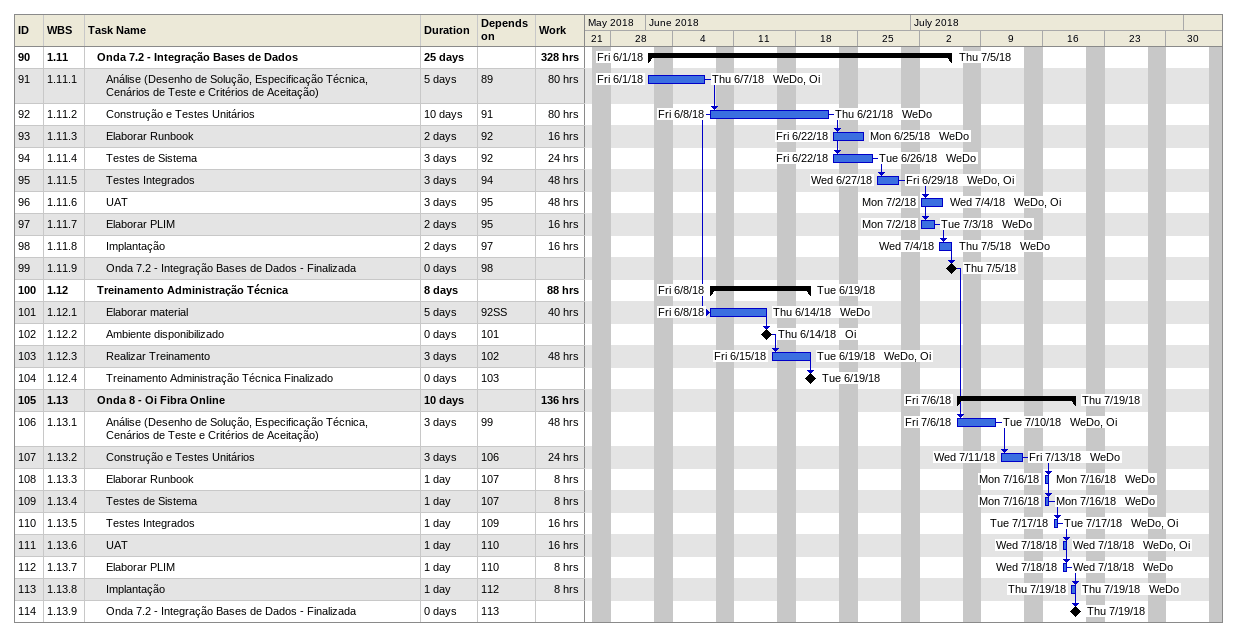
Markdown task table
| ID | WBS | Task | Duration | Start | Finish | Predecessors | Resources | Work (h) |
|---|---|---|---|---|---|---|---|---|
| 90 | 1.11 | **Onda 7.2 - Integração Bases de Dados** | 25d | 2018-06-01 | 2018-07-05 |  |  | 328 |
| 91 | 1.11.1 | Análise (Desenho de Solução, Especificação Técnica, Cenários de Teste e Critérios de Aceitação) | 5d | 2018-06-01 | 2018-06-07 | 89 | WeDo, Oi | 80 |
| 92 | 1.11.2 | Construção e Testes Unitários | 10d | 2018-06-08 | 2018-06-21 | 91 | WeDo | 80 |
| 93 | 1.11.3 | Elaborar Runbook | 2d | 2018-06-22 | 2018-06-25 | 92 | WeDo | 16 |
| 94 | 1.11.4 | Testes de Sistema | 3d | 2018-06-22 | 2018-06-26 | 92 | WeDo | 24 |
| 95 | 1.11.5 | Testes Integrados | 3d | 2018-06-27 | 2018-06-29 | 94 | WeDo, Oi | 48 |
| 96 | 1.11.6 | UAT | 3d | 2018-07-02 | 2018-07-04 | 95 | WeDo, Oi | 48 |
| 97 | 1.11.7 | Elaborar PLIM | 2d | 2018-07-02 | 2018-07-03 | 95 | WeDo | 16 |
| 98 | 1.11.8 | Implantação | 2d | 2018-07-04 | 2018-07-05 | 97 | WeDo | 16 |
| 99 | 1.11.9 | Onda 7.2 - Integração Bases de Dados - Finalizada | 0d | 2018-07-05 | 2018-07-05 | 98 |  |  |
| 100 | 1.12 | **Treinamento Administração Técnica** | 8d | 2018-06-08 | 2018-06-19 |  |  | 88 |
| 101 | 1.12.1 | Elaborar material | 5d | 2018-06-08 | 2018-06-14 | 92SS | WeDo | 40 |
| 102 | 1.12.2 | Ambiente disponibilizado | 0d | 2018-06-14 | 2018-06-14 | 101 | Oi |  |
| 103 | 1.12.3 | Realizar Treinamento | 3d | 2018-06-15 | 2018-06-19 | 102 | WeDo, Oi | 48 |
| 104 | 1.12.4 | Treinamento Administração Técnica Finalizado | 0d | 2018-06-19 | 2018-06-19 | 103 |  |  |
| 105 | 1.13 | **Onda 8 - Oi Fibra Online** | 10d | 2018-07-06 | 2018-07-19 |  |  | 136 |
| 106 | 1.13.1 | Análise (Desenho de Solução, Especificação Técnica, Cenários de Teste e Critérios de Aceitação) | 3d | 2018-07-06 | 2018-07-10 | 99 | WeDo, Oi | 48 |
| 107 | 1.13.2 | Construção e Testes Unitários | 3d | 2018-07-11 | 2018-07-13 | 106 | WeDo | 24 |
| 108 | 1.13.3 | Elaborar Runbook | 1d | 2018-07-16 | 2018-07-16 | 107 | WeDo | 8 |
| 109 | 1.13.4 | Testes de Sistema | 1d | 2018-07-16 | 2018-07-16 | 107 | WeDo | 8 |
| 110 | 1.13.5 | Testes Integrados | 1d | 2018-07-17 | 2018-07-17 | 109 | WeDo, Oi | 16 |
| 111 | 1.13.6 | UAT | 1d | 2018-07-18 | 2018-07-18 | 110 | WeDo, Oi | 16 |
| 112 | 1.13.7 | Elaborar PLIM | 1d | 2018-07-18 | 2018-07-18 | 110 | WeDo | 8 |
| 113 | 1.13.8 | Implantação | 1d | 2018-07-19 | 2018-07-19 | 112 | WeDo | 8 |
| 114 | 1.13.9 | Onda 7.2 - Integração Bases de Dados - Finalizada | 0d | 2018-07-19 | 2018-07-19 | 113 |  |  |
